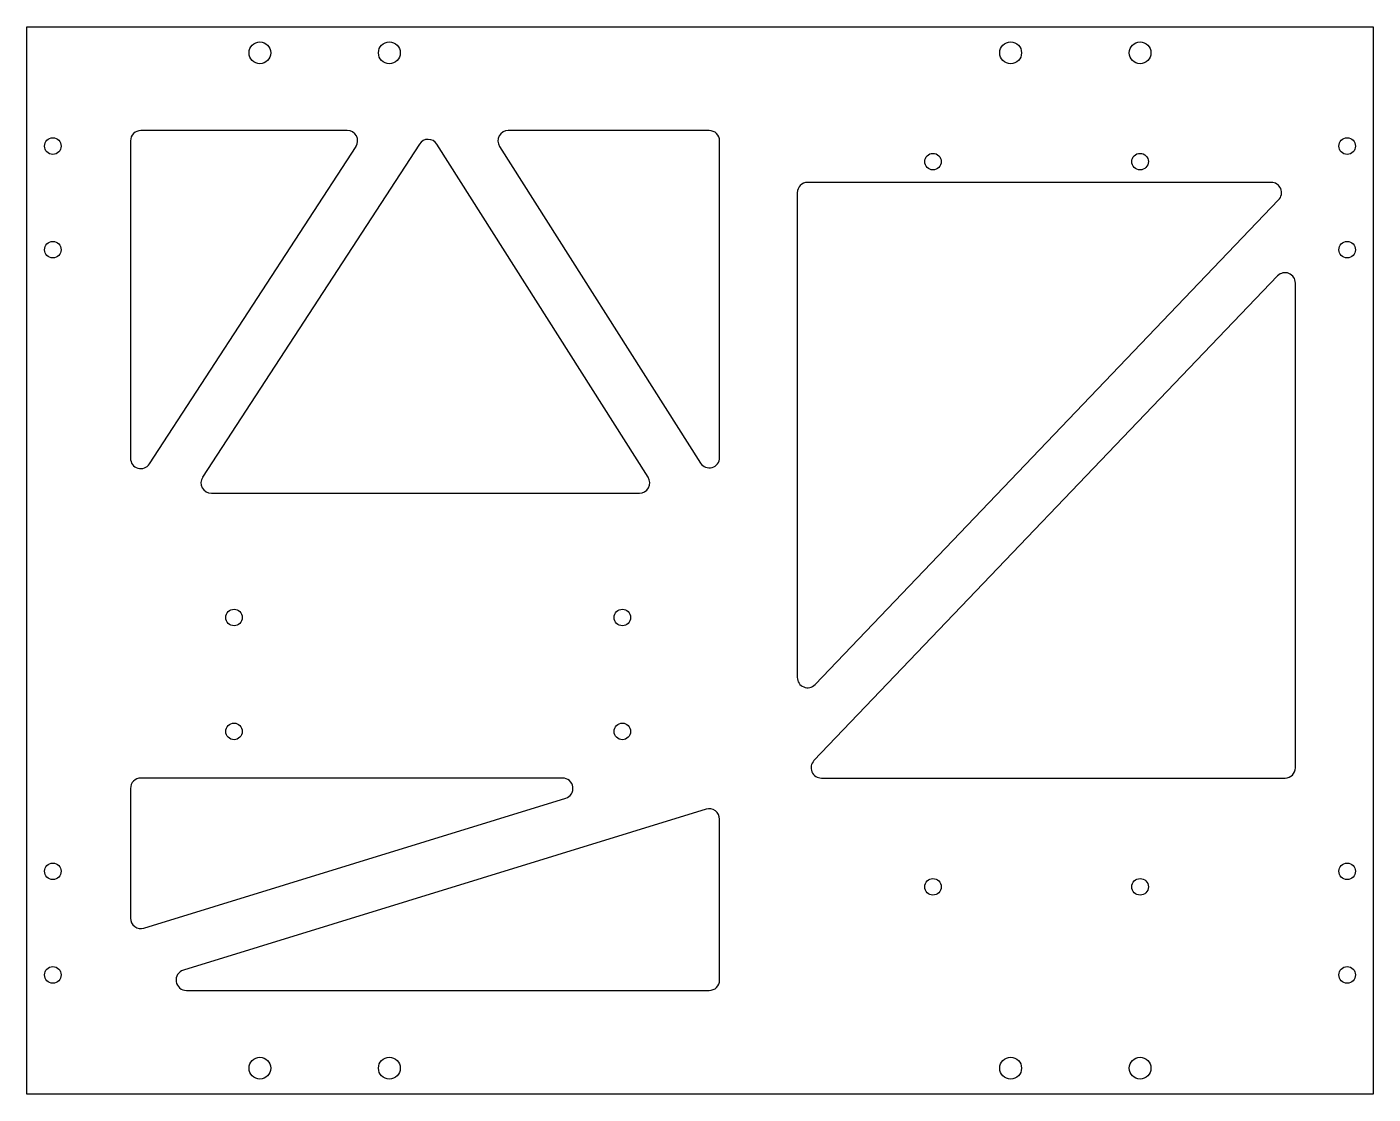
# Model space of a CAD drawing. Header units: millimetres. Extents: x -130 to 130, y -206 to 0.
import ezdxf

# ---------------------------------------------------------------- set-up
doc = ezdxf.new("R2010")
doc.units = ezdxf.units.MM

msp = doc.modelspace()

# ---------------------------------------------------------------- linework, layer by layer
at = {"color": 7, "linetype": 'Continuous', "lineweight": 25}
for p, q in [((-130, -206), (-130, 0)), ((-130, 0), (130, 0)), ((130, 0), (130, -206)), ((-68.12, -20), (-108, -20)), ((1.78, -20), (-37.02, -20)), ((-110, -22), (-110, -83.26)), ((-106.32, -84.35), (-66.44, -23.09)), ((-54.2, -22.61), (-96.06, -86.91)), ((-10.02, -86.93), (-50.83, -22.63)), ((-38.71, -23.07), (0.09, -84.19)), ((3.78, -83.12), (3.78, -22)), ((110.32, -30), (20.78, -30)), ((18.78, -32), (18.78, -125.56)), ((22.22, -126.94), (111.76, -33.38)), ((111.56, -48.06), (22.01, -141.62)), ((115, -143), (115, -49.44)), ((-94.38, -90), (-11.71, -90)), ((-26.53, -145), (-108, -145)), ((23.46, -145), (113, -145)), ((-110, -147), (-110, -172.06)), ((-107.41, -173.97), (-25.94, -148.91)), ((1.19, -151.03), (-99.78, -182.09)), ((3.78, -184), (3.78, -152.94)), ((-99.2, -186), (1.78, -186)), ((130, -206), (-130, -206))]:
    msp.add_line(p, q, dxfattribs=at)
for centre, radius in [((-85, -5), 2.1), ((-60, -5), 2.1), ((60, -5), 2.1), ((85, -5), 2.1), ((-125, -23), 1.6), ((125, -23), 1.6), ((45, -26), 1.6), ((85, -26), 1.6), ((-125, -43), 1.6), ((125, -43), 1.6), ((-90, -114), 1.6), ((-15, -114), 1.6), ((-90, -136), 1.6), ((-15, -136), 1.6), ((-125, -163), 1.6), ((125, -163), 1.6), ((45, -166), 1.6), ((85, -166), 1.6), ((-125, -183), 1.6), ((125, -183), 1.6), ((-85, -201), 2.1), ((-60, -201), 2.1), ((60, -201), 2.1), ((85, -201), 2.1)]:
    msp.add_circle(centre, radius, dxfattribs=at)
for centre, start, end in [((-108, -22), 90, 180), ((-68.12, -22), 326.9371, 90), ((-37.02, -22), 90, 212.4051), ((1.78, -22), 0, 90), ((-52.52, -23.7), 32.4051, 146.9371), ((20.78, -32), 90, 180), ((110.32, -32), 316.256, 90), ((113, -49.44), 0, 136.256), ((1.78, -83.12), 212.4051, 0), ((-108, -83.26), 180, 326.9371), ((-94.38, -88), 146.9371, 270), ((-11.71, -88), 270, 32.4051), ((20.78, -125.56), 180, 316.256), ((23.46, -143), 136.256, 270), ((113, -143), 270, 0), ((-108, -147), 90, 180), ((-26.53, -147), 287.099, 90), ((1.78, -152.94), 0, 107.099), ((-108, -172.06), 180, 287.099), ((-99.2, -184), 107.099, 270), ((1.78, -184), 270, 0)]:
    msp.add_arc(centre, 2, start, end, dxfattribs=at)

doc.saveas('drawing.dxf')
